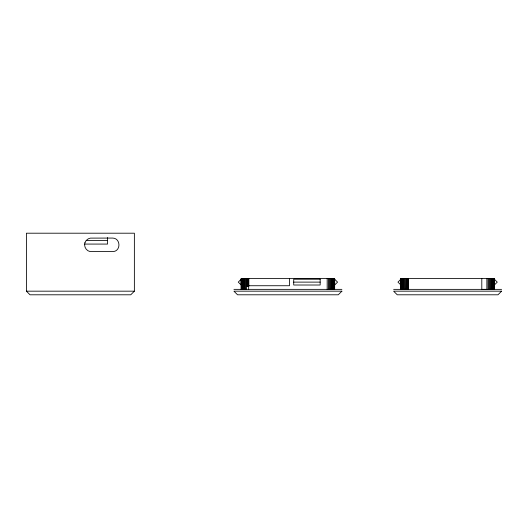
<?xml version="1.0" encoding="UTF-8"?>
<svg xmlns="http://www.w3.org/2000/svg" width="528" height="528" viewBox="0 0 528 528"><rect width="100%" height="100%" fill="white"/><g stroke="black" fill="none" stroke-linecap="round" stroke-linejoin="round"><path stroke-width="0.79" d="M246.55 289.357L246.55 278.494M246.774 285.734L246.774 278.494M289.489 278.494L289.489 285.734L246.55 285.734M134.369 291.172L130.746 294.796L30.023 294.796L26.4 291.172L26.4 233.204L134.369 233.204L134.369 291.172L26.4 291.172M86.15 240.451L107.554 240.451M84.5 244.075L107.554 244.075L107.554 237.554M293.713 282.117L320.159 282.117M233.93 289.357L341.9 289.357M393.631 289.364L501.6 289.364M494.353 289.364L494.353 278.494L400.877 278.494L400.877 289.364M494.274 278.494L494.274 289.364M494.089 278.494L494.089 289.364M493.786 278.494L493.786 289.364M493.37 278.494L493.37 289.364M492.842 278.494L492.842 289.364M492.221 278.494L492.221 289.364M491.509 278.494L491.509 289.364M490.723 278.494L490.723 289.364M489.872 278.494L489.872 289.364M488.981 278.494L488.981 289.364M488.05 278.494L488.05 289.364M486.869 278.494L486.869 289.364L481.8 289.357L481.8 278.494M408.54 278.494L408.54 289.364M407.893 278.494L407.893 289.364M407.662 278.494L407.662 289.364M407.444 278.494L407.444 289.364M407.233 278.494L407.233 289.364M407.042 278.494L407.042 289.364M406.864 278.494L406.864 289.364M406.712 278.494L406.712 289.364M406.58 278.494L406.58 289.364M406.474 278.494L406.474 289.364M406.402 278.494L406.316 289.364M406.256 278.494L406.256 289.364M405.359 278.494L405.359 289.364M404.507 278.494L404.507 289.364M403.722 278.494L403.722 289.364M403.016 278.494L403.016 289.364M402.389 278.494L402.389 289.364M401.861 278.494L401.861 289.364M401.445 278.494L401.445 289.364M401.141 278.494L401.141 289.364M400.957 278.494L400.957 289.364M334.653 289.357L334.653 278.494L241.177 278.494L241.177 289.357M334.574 278.494L334.574 289.357M334.389 278.494L334.389 289.357M334.085 278.494L334.085 289.357M333.67 278.494L333.67 289.357M333.142 278.494L333.142 289.357M332.515 278.494L332.515 289.357M331.808 278.494L331.808 289.357M331.023 278.494L331.023 289.357M330.172 278.494L330.172 289.357M329.274 278.494L329.274 289.357M328.35 278.494L328.35 289.357M327.169 278.494L327.169 289.357M248.84 278.494L248.84 286.255M248.662 285.734L248.662 289.357M248.193 278.494L248.193 286.255M247.962 278.494L247.962 286.255M247.738 278.494L247.738 286.255M247.533 278.494L247.533 286.255M247.335 278.494L247.335 286.255M247.163 278.494L247.163 286.255M247.005 278.494L247.005 286.255M246.88 278.494L246.88 286.255M246.701 286.255L246.701 278.494L246.609 286.255M245.659 278.494L245.659 289.357M244.807 278.494L244.807 289.357M244.022 278.494L244.022 289.357M243.309 278.494L243.309 289.357M242.689 278.494L242.689 289.357M242.161 278.494L242.161 289.357M241.745 278.494L241.745 289.357M241.441 278.494L241.441 289.357M241.256 278.494L241.256 289.357M241.177 279.213L241.177 285.014L238.28 282.117L241.177 279.213M334.653 279.213L334.653 285.014L337.55 282.117L334.653 279.213M400.877 279.22L400.877 285.014L397.98 282.117L400.877 279.22M494.353 279.22L494.353 285.014L497.251 282.117L494.353 279.22M84.949 242.682C83.668 246.418 86.143 250.833 90.07 251.552L113.665 251.552C121.189 250.384 120.45 238.234 112.781 238.075L90.506 238.115C87.991 238.445 85.873 240.379 84.949 242.682M341.9 291.172L338.276 294.796L237.554 294.796L233.93 291.172L341.9 291.172M501.6 291.172L497.977 294.796L397.254 294.796L393.631 291.172L501.6 291.172M320.159 279.213L293.713 279.213L293.713 285.014L320.159 285.014L320.159 279.213"/></g></svg>
